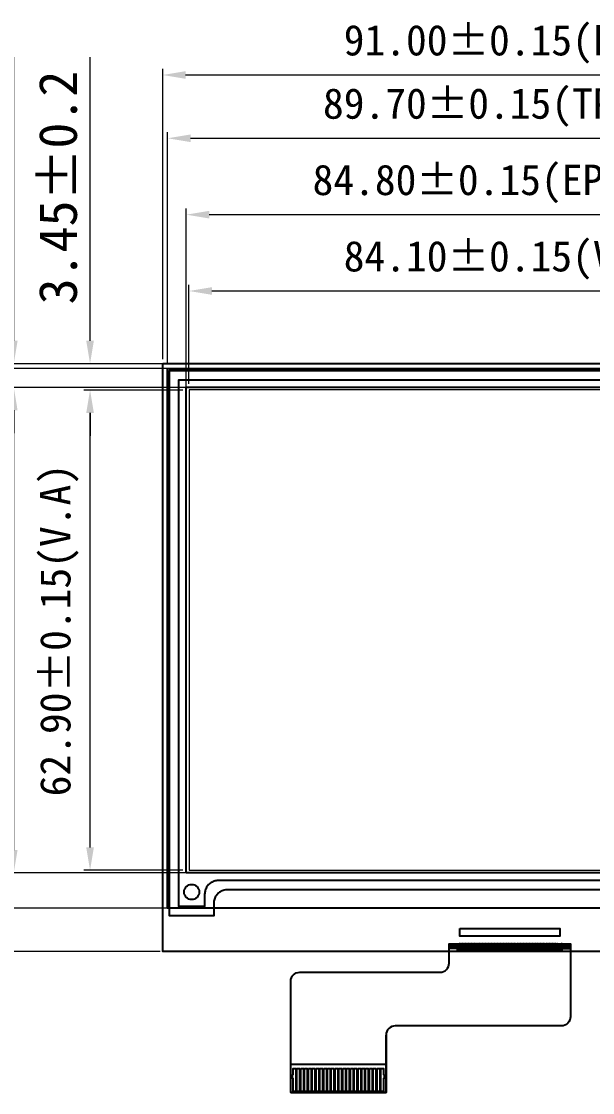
# Model space of a CAD drawing. Header units: millimetres. Extents: x 0 to 12024, y -5479 to 598.
# Drawn here: x 11554.3 to 11629.2, y -5331.6 to -5191.3 of the extents above; entities that cross this region are included whole.
import ezdxf

# ---------------------------------------------------------------- set-up
doc = ezdxf.new("R2010")
doc.units = ezdxf.units.MM
for name, color, linetype in [('COVERLENS', 2, 'Continuous'), ('DIM', 7, 'Continuous'), ('FPC', 5, 'Continuous'), ('LCD', 240, 'Continuous'), ('SENSOR', 3, 'Continuous')]:
    doc.layers.add(name, color=color, linetype=linetype)
doc.styles.add('宋体', font='')
doc.styles.get('宋体').set_extended_font_data('SimSun')
doc.dimstyles.new('Sundenal$0', dxfattribs={"dimtxt": 6, "dimasz": 3, "dimexe": 0.8, "dimexo": 0.8, "dimgap": 0.2, "dimtad": 1, "dimzin": 1, "dimdsep": 46, "dimtxsty": '宋体', "dimcen": 2.5, "dimadec": 0, "dimazin": 0, "dimtfac": 1, "dimtofl": 0, "dimtmove": 0, "dimatfit": 3, "dimfxl": 0.8, "dimtolj": 1, "dimlwd": 13, "dimlwe": 13, "dimarcsym": 0})

# ---------------------------------------------------------------- blocks, each defined once
blk = doc.blocks.new('*D2')
at = {"layer": 'Defpoints', "color": 0, "transparency": 16777216}
for p in [(11663.16, -5206.58), (11573.46, -5236.82), (11663.16, -5238.52)]:
    blk.add_point(p, dxfattribs=at)
at = {"layer": 'DIM', "color": 0, "lineweight": 13, "transparency": 16777216}
for p, q in [((11573.46, -5236.02), (11573.46, -5205.78)), ((11663.16, -5237.72), (11663.16, -5205.78)), ((11576.46, -5206.58), (11660.16, -5206.58))]:
    blk.add_line(p, q, dxfattribs=at)
at = {"layer": 'DIM', "color": 0, "transparency": 16777216}
for points in [[(11576.46, -5206.08), (11576.46, -5207.08), (11573.46, -5206.58)], [(11660.16, -5206.08), (11660.16, -5207.08), (11663.16, -5206.58)]]:
    blk.add_solid(points, dxfattribs=at)
at = {"layer": 'DIM', "color": 0, "lineweight": 30, "transparency": 16777216, "insert": (11618.31, -5202.55), "char_height": 4, "attachment_point": 5, "style": '宋体'}
blk.add_mtext('\\A1;89.70±0.15(TP OD)', dxfattribs=at)
blk = doc.blocks.new('*D3')
at = {"layer": 'Defpoints', "color": 0, "transparency": 16777216}
for p in [(11660.71, -5216.58), (11575.91, -5239.95), (11660.71, -5240.67)]:
    blk.add_point(p, dxfattribs=at)
at = {"layer": 'DIM', "color": 0, "lineweight": 13, "transparency": 16777216}
for p, q in [((11575.91, -5239.15), (11575.91, -5215.78)), ((11660.71, -5239.87), (11660.71, -5215.78)), ((11578.91, -5216.58), (11657.71, -5216.58))]:
    blk.add_line(p, q, dxfattribs=at)
at = {"layer": 'DIM', "color": 0, "transparency": 16777216}
for points in [[(11578.91, -5216.08), (11578.91, -5217.08), (11575.91, -5216.58)], [(11657.71, -5216.08), (11657.71, -5217.08), (11660.71, -5216.58)]]:
    blk.add_solid(points, dxfattribs=at)
at = {"layer": 'DIM', "color": 0, "lineweight": 30, "transparency": 16777216, "insert": (11618.31, -5212.55), "char_height": 4, "attachment_point": 5, "style": '宋体'}
blk.add_mtext('\\A1;84.80±0.15(EPD AA)', dxfattribs=at)
blk = doc.blocks.new('*D4')
at = {"layer": 'Defpoints', "color": 0, "transparency": 16777216}
for p in [(11660.36, -5226.58), (11576.26, -5239.55), (11660.36, -5243.03)]:
    blk.add_point(p, dxfattribs=at)
at = {"layer": 'DIM', "color": 0, "lineweight": 13, "transparency": 16777216}
for p, q in [((11576.26, -5238.75), (11576.26, -5225.78)), ((11660.36, -5242.23), (11660.36, -5225.78)), ((11579.26, -5226.58), (11657.36, -5226.58))]:
    blk.add_line(p, q, dxfattribs=at)
at = {"layer": 'DIM', "color": 0, "transparency": 16777216}
for points in [[(11579.26, -5226.08), (11579.26, -5227.08), (11576.26, -5226.58)], [(11657.36, -5226.08), (11657.36, -5227.08), (11660.36, -5226.58)]]:
    blk.add_solid(points, dxfattribs=at)
at = {"layer": 'DIM', "color": 0, "lineweight": 30, "transparency": 16777216, "insert": (11618.31, -5222.55), "char_height": 4, "attachment_point": 5, "style": '宋体'}
blk.add_mtext('\\A1;84.10±0.15(V.A)', dxfattribs=at)
blk = doc.blocks.new('*D5')
at = {"layer": 'Defpoints', "color": 0, "transparency": 16777216}
for p in [(11663.81, -5198.29), (11572.81, -5236.31), (11663.81, -5239.21)]:
    blk.add_point(p, dxfattribs=at)
at = {"layer": 'DIM', "color": 0, "lineweight": 13, "transparency": 16777216}
for p, q in [((11572.81, -5235.51), (11572.81, -5197.49)), ((11663.81, -5238.41), (11663.81, -5197.49)), ((11575.81, -5198.29), (11660.81, -5198.29))]:
    blk.add_line(p, q, dxfattribs=at)
at = {"layer": 'DIM', "color": 0, "transparency": 16777216}
for points in [[(11575.81, -5197.79), (11575.81, -5198.79), (11572.81, -5198.29)], [(11660.81, -5197.79), (11660.81, -5198.79), (11663.81, -5198.29)]]:
    blk.add_solid(points, dxfattribs=at)
at = {"layer": 'DIM', "color": 0, "lineweight": 30, "transparency": 16777216, "insert": (11618.31, -5194.26), "char_height": 4, "attachment_point": 5, "style": '宋体'}
blk.add_mtext('\\A1;91.00±0.15(EPD)', dxfattribs=at)
blk = doc.blocks.new('*D9')
at = {"layer": 'Defpoints', "color": 0, "transparency": 16777216}
for p in [(11543.29, -5236.75), (11574.31, -5236.75), (11574.54, -5307.4)]:
    blk.add_point(p, dxfattribs=at)
at = {"layer": 'DIM', "color": 0, "lineweight": 13, "transparency": 16777216}
for p, q in [((11573.51, -5236.75), (11542.49, -5236.75)), ((11543.29, -5304.4), (11543.29, -5239.75)), ((11573.74, -5307.4), (11542.49, -5307.4))]:
    blk.add_line(p, q, dxfattribs=at)
at = {"layer": 'DIM', "color": 0, "transparency": 16777216}
for points in [[(11542.79, -5239.75), (11543.79, -5239.75), (11543.29, -5236.75)], [(11542.79, -5304.4), (11543.79, -5304.4), (11543.29, -5307.4)]]:
    blk.add_solid(points, dxfattribs=at)
at = {"layer": 'DIM', "color": 0, "lineweight": 30, "transparency": 16777216, "insert": (11539.26, -5272.07), "char_height": 4, "attachment_point": 5, "rotation": 90, "style": '宋体'}
blk.add_mtext('\\A1;70.65±0.15(TP OD)', dxfattribs=at)
blk = doc.blocks.new('*D10')
at = {"layer": 'Defpoints', "color": 0, "transparency": 16777216}
for p in [(11553.29, -5239.2), (11577.24, -5239.2), (11576.67, -5302.8)]:
    blk.add_point(p, dxfattribs=at)
at = {"layer": 'DIM', "color": 0, "lineweight": 13, "transparency": 16777216}
for p, q in [((11576.44, -5239.2), (11552.49, -5239.2)), ((11553.29, -5299.8), (11553.29, -5242.2)), ((11575.87, -5302.8), (11552.49, -5302.8))]:
    blk.add_line(p, q, dxfattribs=at)
at = {"layer": 'DIM', "color": 0, "transparency": 16777216}
for points in [[(11552.79, -5242.2), (11553.79, -5242.2), (11553.29, -5239.2)], [(11552.79, -5299.8), (11553.79, -5299.8), (11553.29, -5302.8)]]:
    blk.add_solid(points, dxfattribs=at)
at = {"layer": 'DIM', "color": 0, "lineweight": 30, "transparency": 16777216, "insert": (11549.26, -5271), "char_height": 4, "attachment_point": 5, "rotation": 90, "style": '宋体'}
blk.add_mtext('\\A1;63.60±0.15(EPD AA)', dxfattribs=at)
blk = doc.blocks.new('*D11')
at = {"layer": 'Defpoints', "color": 0, "transparency": 16777216}
for p in [(11563.29, -5239.55), (11576.26, -5239.55), (11576.26, -5302.45)]:
    blk.add_point(p, dxfattribs=at)
at = {"layer": 'DIM', "color": 0, "lineweight": 13, "transparency": 16777216}
for p, q in [((11575.46, -5239.55), (11562.49, -5239.55)), ((11563.29, -5299.45), (11563.29, -5242.55)), ((11575.46, -5302.45), (11562.49, -5302.45))]:
    blk.add_line(p, q, dxfattribs=at)
at = {"layer": 'DIM', "color": 0, "transparency": 16777216}
for points in [[(11562.79, -5242.55), (11563.79, -5242.55), (11563.29, -5239.55)], [(11562.79, -5299.45), (11563.79, -5299.45), (11563.29, -5302.45)]]:
    blk.add_solid(points, dxfattribs=at)
at = {"layer": 'DIM', "color": 0, "lineweight": 30, "transparency": 16777216, "insert": (11559.26, -5271), "char_height": 4, "attachment_point": 5, "rotation": 90, "style": '宋体'}
blk.add_mtext('\\A1;62.90±0.15(V.A)', dxfattribs=at)
blk = doc.blocks.new('*D12')
at = {"layer": 'Defpoints', "color": 0, "transparency": 16777216}
for p in [(11534.25, -5236.1), (11574.07, -5236.1), (11573.29, -5313.1)]:
    blk.add_point(p, dxfattribs=at)
at = {"layer": 'DIM', "color": 0, "lineweight": 13, "transparency": 16777216}
for p, q in [((11573.27, -5236.1), (11533.45, -5236.1)), ((11534.25, -5310.1), (11534.25, -5239.1)), ((11572.49, -5313.1), (11533.45, -5313.1))]:
    blk.add_line(p, q, dxfattribs=at)
at = {"layer": 'DIM', "color": 0, "transparency": 16777216}
for points in [[(11533.75, -5239.1), (11534.75, -5239.1), (11534.25, -5236.1)], [(11533.75, -5310.1), (11534.75, -5310.1), (11534.25, -5313.1)]]:
    blk.add_solid(points, dxfattribs=at)
at = {"layer": 'DIM', "color": 0, "lineweight": 30, "transparency": 16777216, "insert": (11530.22, -5274.6), "char_height": 4, "attachment_point": 5, "rotation": 90, "style": '宋体'}
blk.add_mtext('\\A1;77.00±0.15(EPD)', dxfattribs=at)
blk = doc.blocks.new('*D14')
at = {"layer": 'Defpoints', "color": 0, "transparency": 16777216}
for p in [(11553.29, -5236.1), (11573.27, -5236.1), (11556.44, -5239.2)]:
    blk.add_point(p, dxfattribs=at)
at = {"layer": 'DIM', "color": 0, "lineweight": 13, "transparency": 16777216}
for p, q in [((11553.29, -5233.1), (11553.29, -5195.96)), ((11572.47, -5236.1), (11552.49, -5236.1)), ((11555.64, -5239.2), (11552.49, -5239.2)), ((11553.29, -5242.2), (11553.29, -5245.2))]:
    blk.add_line(p, q, dxfattribs=at)
at = {"layer": 'DIM', "color": 0, "transparency": 16777216}
for points in [[(11552.79, -5233.1), (11553.79, -5233.1), (11553.29, -5236.1)], [(11552.79, -5242.2), (11553.79, -5242.2), (11553.29, -5239.2)]]:
    blk.add_solid(points, dxfattribs=at)
at = {"layer": 'DIM', "color": 0, "lineweight": 30, "transparency": 16777216, "insert": (11549.11, -5213.03), "char_height": 5, "attachment_point": 5, "rotation": 90, "style": '宋体'}
blk.add_mtext('\\A1;3.10±0.2', dxfattribs=at)
blk = doc.blocks.new('*D15')
at = {"layer": 'Defpoints', "color": 0, "transparency": 16777216}
for p in [(11563.29, -5236.1), (11572.47, -5236.1), (11566.86, -5239.55)]:
    blk.add_point(p, dxfattribs=at)
at = {"layer": 'DIM', "color": 0, "lineweight": 13, "transparency": 16777216}
for p, q in [((11563.29, -5233.1), (11563.29, -5195.96)), ((11571.67, -5236.1), (11562.49, -5236.1)), ((11566.06, -5239.55), (11562.49, -5239.55)), ((11563.29, -5242.55), (11563.29, -5245.55))]:
    blk.add_line(p, q, dxfattribs=at)
at = {"layer": 'DIM', "color": 0, "transparency": 16777216}
for points in [[(11562.79, -5233.1), (11563.79, -5233.1), (11563.29, -5236.1)], [(11562.79, -5242.55), (11563.79, -5242.55), (11563.29, -5239.55)]]:
    blk.add_solid(points, dxfattribs=at)
at = {"layer": 'DIM', "color": 0, "lineweight": 30, "transparency": 16777216, "insert": (11559.11, -5213.03), "char_height": 5, "attachment_point": 5, "rotation": 90, "style": '宋体'}
blk.add_mtext('\\A1;3.45±0.2', dxfattribs=at)

msp = doc.modelspace()

# ---------------------------------------------------------------- linework, layer by layer
at = {"layer": 'COVERLENS', "color": 2, "linetype": 'Continuous', "lineweight": 0}
msp.add_lwpolyline([(11576.261, -5302.447), (11660.361, -5302.447), (11660.361, -5239.547), (11576.261, -5239.547)], close=True, dxfattribs=at)
at = {"layer": 'FPC'}
msp.add_lwpolyline([(11601.83, -5331.568), (11602.089, -5331.568), (11589.589, -5331.568), (11589.589, -5328.756), (11589.589, -5317.004, -0.4142136), (11590.789, -5315.804), (11609.156, -5315.804, 0.4142136), (11610.356, -5314.604), (11610.356, -5312.097), (11610.456, -5312.097), (11626.266, -5312.097), (11626.266, -5321.637, -0.4142136), (11625.066, -5322.837), (11603.289, -5322.837, 0.4142136), (11602.089, -5324.037), (11602.089, -5324.064), (11602.089, -5331.568), (11602.089, -5324.064)], format="xyb", dxfattribs=at)
for points in [[(11611.456, -5312.897), (11611.456, -5312.697), (11610.456, -5312.697), (11610.456, -5312.587), (11611.456, -5312.587), (11611.456, -5312.347), (11610.456, -5312.347), (11610.456, -5312.237), (11611.456, -5312.237), (11611.456, -5312.097), (11611.566, -5312.097), (11611.566, -5312.897), (11611.456, -5312.897)], [(11611.656, -5312.097), (11611.766, -5312.097), (11611.766, -5312.124), (11611.766, -5312.154), (11611.766, -5312.184), (11611.766, -5312.897), (11611.656, -5312.897), (11611.656, -5312.897)], [(11611.856, -5312.097), (11611.966, -5312.097), (11611.966, -5312.124), (11611.966, -5312.154), (11611.966, -5312.184), (11611.966, -5312.897), (11611.856, -5312.897), (11611.856, -5312.897)], [(11612.056, -5312.097), (11612.166, -5312.097), (11612.166, -5312.124), (11612.166, -5312.154), (11612.166, -5312.184), (11612.166, -5312.897), (11612.056, -5312.897), (11612.056, -5312.897)], [(11612.256, -5312.097), (11612.366, -5312.097), (11612.366, -5312.124), (11612.366, -5312.154), (11612.366, -5312.184), (11612.366, -5312.897), (11612.256, -5312.897), (11612.256, -5312.897)], [(11612.456, -5312.097), (11612.566, -5312.097), (11612.566, -5312.124), (11612.566, -5312.154), (11612.566, -5312.184), (11612.566, -5312.897), (11612.456, -5312.897), (11612.456, -5312.897)], [(11612.456, -5312.212), (11612.456, -5312.212), (11612.456, -5312.097), (11612.566, -5312.097), (11612.566, -5312.212), (11612.566, -5312.097), (11612.456, -5312.097), (11612.456, -5312.212)], [(11612.456, -5312.097), (11612.566, -5312.097), (11612.566, -5312.124), (11612.566, -5312.154), (11612.566, -5312.184), (11612.566, -5312.897), (11612.456, -5312.897), (11612.456, -5312.897)], [(11612.656, -5312.097), (11612.766, -5312.097), (11612.766, -5312.124), (11612.766, -5312.154), (11612.766, -5312.184), (11612.766, -5312.897), (11612.656, -5312.897), (11612.656, -5312.897)], [(11612.656, -5312.212), (11612.656, -5312.212), (11612.656, -5312.097), (11612.766, -5312.097), (11612.766, -5312.212), (11612.766, -5312.097), (11612.656, -5312.097), (11612.656, -5312.212)], [(11612.656, -5312.097), (11612.766, -5312.097), (11612.766, -5312.124), (11612.766, -5312.154), (11612.766, -5312.184), (11612.766, -5312.897), (11612.656, -5312.897), (11612.656, -5312.897)], [(11612.856, -5312.097), (11612.966, -5312.097), (11612.966, -5312.124), (11612.966, -5312.154), (11612.966, -5312.184), (11612.966, -5312.897), (11612.856, -5312.897), (11612.856, -5312.897)], [(11613.056, -5312.097), (11613.166, -5312.097), (11613.166, -5312.124), (11613.166, -5312.154), (11613.166, -5312.184), (11613.166, -5312.897), (11613.056, -5312.897), (11613.056, -5312.897)], [(11613.256, -5312.097), (11613.366, -5312.097), (11613.366, -5312.124), (11613.366, -5312.154), (11613.366, -5312.184), (11613.366, -5312.897), (11613.256, -5312.897), (11613.256, -5312.897)], [(11613.456, -5312.097), (11613.566, -5312.097), (11613.566, -5312.124), (11613.566, -5312.154), (11613.566, -5312.184), (11613.566, -5312.897), (11613.456, -5312.897), (11613.456, -5312.897)], [(11613.456, -5312.212), (11613.456, -5312.212), (11613.456, -5312.097), (11613.566, -5312.097), (11613.566, -5312.212), (11613.566, -5312.097), (11613.456, -5312.097), (11613.456, -5312.212)], [(11613.456, -5312.097), (11613.566, -5312.097), (11613.566, -5312.124), (11613.566, -5312.154), (11613.566, -5312.184), (11613.566, -5312.897), (11613.456, -5312.897), (11613.456, -5312.897)], [(11613.656, -5312.097), (11613.766, -5312.097), (11613.766, -5312.124), (11613.766, -5312.154), (11613.766, -5312.184), (11613.766, -5312.897), (11613.656, -5312.897), (11613.656, -5312.897)], [(11613.856, -5312.097), (11613.966, -5312.097), (11613.966, -5312.124), (11613.966, -5312.154), (11613.966, -5312.184), (11613.966, -5312.897), (11613.856, -5312.897), (11613.856, -5312.897)], [(11614.056, -5312.097), (11614.166, -5312.097), (11614.166, -5312.124), (11614.166, -5312.154), (11614.166, -5312.184), (11614.166, -5312.897), (11614.056, -5312.897), (11614.056, -5312.897)], [(11614.256, -5312.097), (11614.366, -5312.097), (11614.366, -5312.124), (11614.366, -5312.154), (11614.366, -5312.184), (11614.366, -5312.897), (11614.256, -5312.897), (11614.256, -5312.897)], [(11614.256, -5312.212), (11614.256, -5312.212), (11614.256, -5312.097), (11614.366, -5312.097), (11614.366, -5312.212), (11614.366, -5312.097), (11614.256, -5312.097), (11614.256, -5312.212)], [(11614.256, -5312.097), (11614.366, -5312.097), (11614.366, -5312.124), (11614.366, -5312.154), (11614.366, -5312.184), (11614.366, -5312.897), (11614.256, -5312.897), (11614.256, -5312.897)], [(11614.456, -5312.097), (11614.566, -5312.097), (11614.566, -5312.124), (11614.566, -5312.154), (11614.566, -5312.184), (11614.566, -5312.897), (11614.456, -5312.897), (11614.456, -5312.897)], [(11614.456, -5312.212), (11614.456, -5312.212), (11614.456, -5312.097), (11614.566, -5312.097), (11614.566, -5312.212), (11614.566, -5312.097), (11614.456, -5312.097), (11614.456, -5312.212)], [(11614.456, -5312.097), (11614.566, -5312.097), (11614.566, -5312.124), (11614.566, -5312.154), (11614.566, -5312.184), (11614.566, -5312.897), (11614.456, -5312.897), (11614.456, -5312.897)], [(11614.656, -5312.097), (11614.766, -5312.097), (11614.766, -5312.124), (11614.766, -5312.154), (11614.766, -5312.184), (11614.766, -5312.897), (11614.656, -5312.897), (11614.656, -5312.897)], [(11614.856, -5312.097), (11614.966, -5312.097), (11614.966, -5312.124), (11614.966, -5312.154), (11614.966, -5312.184), (11614.966, -5312.897), (11614.856, -5312.897), (11614.856, -5312.897)], [(11615.056, -5312.097), (11615.166, -5312.097), (11615.166, -5312.124), (11615.166, -5312.154), (11615.166, -5312.184), (11615.166, -5312.897), (11615.056, -5312.897), (11615.056, -5312.897)], [(11615.256, -5312.097), (11615.366, -5312.097), (11615.366, -5312.124), (11615.366, -5312.154), (11615.366, -5312.184), (11615.366, -5312.897), (11615.256, -5312.897), (11615.256, -5312.897)], [(11615.256, -5312.212), (11615.256, -5312.212), (11615.256, -5312.097), (11615.366, -5312.097), (11615.366, -5312.212), (11615.366, -5312.097), (11615.256, -5312.097), (11615.256, -5312.212)], [(11615.256, -5312.097), (11615.366, -5312.097), (11615.366, -5312.124), (11615.366, -5312.154), (11615.366, -5312.184), (11615.366, -5312.897), (11615.256, -5312.897), (11615.256, -5312.897)], [(11615.456, -5312.097), (11615.566, -5312.097), (11615.566, -5312.124), (11615.566, -5312.154), (11615.566, -5312.184), (11615.566, -5312.897), (11615.456, -5312.897), (11615.456, -5312.897)], [(11615.656, -5312.097), (11615.766, -5312.097), (11615.766, -5312.124), (11615.766, -5312.154), (11615.766, -5312.184), (11615.766, -5312.897), (11615.656, -5312.897), (11615.656, -5312.897)], [(11615.856, -5312.097), (11615.966, -5312.097), (11615.966, -5312.124), (11615.966, -5312.154), (11615.966, -5312.184), (11615.966, -5312.897), (11615.856, -5312.897), (11615.856, -5312.897)], [(11616.056, -5312.097), (11616.166, -5312.097), (11616.166, -5312.124), (11616.166, -5312.154), (11616.166, -5312.184), (11616.166, -5312.897), (11616.056, -5312.897), (11616.056, -5312.897)], [(11616.056, -5312.212), (11616.056, -5312.212), (11616.056, -5312.097), (11616.166, -5312.097), (11616.166, -5312.212), (11616.166, -5312.097), (11616.056, -5312.097), (11616.056, -5312.212)], [(11616.056, -5312.097), (11616.166, -5312.097), (11616.166, -5312.124), (11616.166, -5312.154), (11616.166, -5312.184), (11616.166, -5312.897), (11616.056, -5312.897), (11616.056, -5312.897)], [(11616.256, -5312.097), (11616.366, -5312.097), (11616.366, -5312.124), (11616.366, -5312.154), (11616.366, -5312.184), (11616.366, -5312.897), (11616.256, -5312.897), (11616.256, -5312.897)], [(11616.256, -5312.212), (11616.256, -5312.212), (11616.256, -5312.097), (11616.366, -5312.097), (11616.366, -5312.212), (11616.366, -5312.097), (11616.256, -5312.097), (11616.256, -5312.212)], [(11616.256, -5312.097), (11616.366, -5312.097), (11616.366, -5312.124), (11616.366, -5312.154), (11616.366, -5312.184), (11616.366, -5312.897), (11616.256, -5312.897), (11616.256, -5312.897)], [(11616.456, -5312.097), (11616.566, -5312.097), (11616.566, -5312.124), (11616.566, -5312.154), (11616.566, -5312.184), (11616.566, -5312.897), (11616.456, -5312.897), (11616.456, -5312.897)], [(11616.656, -5312.097), (11616.766, -5312.097), (11616.766, -5312.124), (11616.766, -5312.154), (11616.766, -5312.184), (11616.766, -5312.897), (11616.656, -5312.897), (11616.656, -5312.897)], [(11616.856, -5312.097), (11616.966, -5312.097), (11616.966, -5312.124), (11616.966, -5312.154), (11616.966, -5312.184), (11616.966, -5312.897), (11616.856, -5312.897), (11616.856, -5312.897)], [(11617.056, -5312.097), (11617.166, -5312.097), (11617.166, -5312.124), (11617.166, -5312.154), (11617.166, -5312.184), (11617.166, -5312.897), (11617.056, -5312.897), (11617.056, -5312.897)], [(11617.056, -5312.212), (11617.056, -5312.212), (11617.056, -5312.097), (11617.166, -5312.097), (11617.166, -5312.212), (11617.166, -5312.097), (11617.056, -5312.097), (11617.056, -5312.212)], [(11617.056, -5312.097), (11617.166, -5312.097), (11617.166, -5312.124), (11617.166, -5312.154), (11617.166, -5312.184), (11617.166, -5312.897), (11617.056, -5312.897), (11617.056, -5312.897)], [(11617.256, -5312.097), (11617.366, -5312.097), (11617.366, -5312.124), (11617.366, -5312.154), (11617.366, -5312.184), (11617.366, -5312.897), (11617.256, -5312.897), (11617.256, -5312.897)], [(11617.456, -5312.097), (11617.566, -5312.097), (11617.566, -5312.124), (11617.566, -5312.154), (11617.566, -5312.184), (11617.566, -5312.897), (11617.456, -5312.897), (11617.456, -5312.897)], [(11617.656, -5312.097), (11617.766, -5312.097), (11617.766, -5312.124), (11617.766, -5312.154), (11617.766, -5312.184), (11617.766, -5312.897), (11617.656, -5312.897), (11617.656, -5312.897)], [(11617.856, -5312.097), (11617.966, -5312.097), (11617.966, -5312.124), (11617.966, -5312.154), (11617.966, -5312.184), (11617.966, -5312.897), (11617.856, -5312.897), (11617.856, -5312.897)], [(11617.856, -5312.212), (11617.856, -5312.212), (11617.856, -5312.097), (11617.966, -5312.097), (11617.966, -5312.212), (11617.966, -5312.097), (11617.856, -5312.097), (11617.856, -5312.212)], [(11617.856, -5312.097), (11617.966, -5312.097), (11617.966, -5312.124), (11617.966, -5312.154), (11617.966, -5312.184), (11617.966, -5312.897), (11617.856, -5312.897), (11617.856, -5312.897)], [(11618.056, -5312.097), (11618.166, -5312.097), (11618.166, -5312.124), (11618.166, -5312.154), (11618.166, -5312.184), (11618.166, -5312.897), (11618.056, -5312.897), (11618.056, -5312.897)], [(11618.056, -5312.212), (11618.056, -5312.212), (11618.056, -5312.097), (11618.166, -5312.097), (11618.166, -5312.212), (11618.166, -5312.097), (11618.056, -5312.097), (11618.056, -5312.212)], [(11618.056, -5312.097), (11618.166, -5312.097), (11618.166, -5312.124), (11618.166, -5312.154), (11618.166, -5312.184), (11618.166, -5312.897), (11618.056, -5312.897), (11618.056, -5312.897)], [(11618.256, -5312.097), (11618.366, -5312.097), (11618.366, -5312.124), (11618.366, -5312.154), (11618.366, -5312.184), (11618.366, -5312.897), (11618.256, -5312.897), (11618.256, -5312.897)], [(11618.456, -5312.097), (11618.566, -5312.097), (11618.566, -5312.124), (11618.566, -5312.154), (11618.566, -5312.184), (11618.566, -5312.897), (11618.456, -5312.897), (11618.456, -5312.897)], [(11618.656, -5312.097), (11618.766, -5312.097), (11618.766, -5312.124), (11618.766, -5312.154), (11618.766, -5312.184), (11618.766, -5312.897), (11618.656, -5312.897), (11618.656, -5312.897)], [(11618.856, -5312.097), (11618.966, -5312.097), (11618.966, -5312.124), (11618.966, -5312.154), (11618.966, -5312.184), (11618.966, -5312.897), (11618.856, -5312.897), (11618.856, -5312.897)], [(11618.856, -5312.212), (11618.856, -5312.212), (11618.856, -5312.097), (11618.966, -5312.097), (11618.966, -5312.212), (11618.966, -5312.097), (11618.856, -5312.097), (11618.856, -5312.212)], [(11618.856, -5312.097), (11618.966, -5312.097), (11618.966, -5312.124), (11618.966, -5312.154), (11618.966, -5312.184), (11618.966, -5312.897), (11618.856, -5312.897), (11618.856, -5312.897)], [(11619.056, -5312.097), (11619.166, -5312.097), (11619.166, -5312.124), (11619.166, -5312.154), (11619.166, -5312.184), (11619.166, -5312.897), (11619.056, -5312.897), (11619.056, -5312.897)], [(11619.256, -5312.097), (11619.366, -5312.097), (11619.366, -5312.124), (11619.366, -5312.154), (11619.366, -5312.184), (11619.366, -5312.897), (11619.256, -5312.897), (11619.256, -5312.897)], [(11619.256, -5312.212), (11619.256, -5312.212), (11619.256, -5312.097), (11619.366, -5312.097), (11619.366, -5312.212), (11619.366, -5312.097), (11619.256, -5312.097), (11619.256, -5312.212)], [(11619.256, -5312.097), (11619.366, -5312.097), (11619.366, -5312.124), (11619.366, -5312.154), (11619.366, -5312.184), (11619.366, -5312.897), (11619.256, -5312.897), (11619.256, -5312.897)], [(11619.456, -5312.097), (11619.566, -5312.097), (11619.566, -5312.124), (11619.566, -5312.154), (11619.566, -5312.184), (11619.566, -5312.897), (11619.456, -5312.897), (11619.456, -5312.897)], [(11619.656, -5312.097), (11619.766, -5312.097), (11619.766, -5312.124), (11619.766, -5312.154), (11619.766, -5312.184), (11619.766, -5312.897), (11619.656, -5312.897), (11619.656, -5312.897)], [(11619.656, -5312.212), (11619.656, -5312.212), (11619.656, -5312.097), (11619.766, -5312.097), (11619.766, -5312.212), (11619.766, -5312.097), (11619.656, -5312.097), (11619.656, -5312.212)], [(11619.656, -5312.097), (11619.766, -5312.097), (11619.766, -5312.124), (11619.766, -5312.154), (11619.766, -5312.184), (11619.766, -5312.897), (11619.656, -5312.897), (11619.656, -5312.897)], [(11619.856, -5312.097), (11619.966, -5312.097), (11619.966, -5312.124), (11619.966, -5312.154), (11619.966, -5312.184), (11619.966, -5312.897), (11619.856, -5312.897), (11619.856, -5312.897)], [(11619.856, -5312.212), (11619.856, -5312.212), (11619.856, -5312.097), (11619.966, -5312.097), (11619.966, -5312.212), (11619.966, -5312.097), (11619.856, -5312.097), (11619.856, -5312.212)], [(11619.856, -5312.097), (11619.966, -5312.097), (11619.966, -5312.124), (11619.966, -5312.154), (11619.966, -5312.184), (11619.966, -5312.897), (11619.856, -5312.897), (11619.856, -5312.897)], [(11620.056, -5312.097), (11620.166, -5312.097), (11620.166, -5312.124), (11620.166, -5312.154), (11620.166, -5312.184), (11620.166, -5312.897), (11620.056, -5312.897), (11620.056, -5312.897)], [(11620.256, -5312.097), (11620.366, -5312.097), (11620.366, -5312.124), (11620.366, -5312.154), (11620.366, -5312.184), (11620.366, -5312.897), (11620.256, -5312.897), (11620.256, -5312.897)], [(11620.456, -5312.097), (11620.566, -5312.097), (11620.566, -5312.124), (11620.566, -5312.154), (11620.566, -5312.184), (11620.566, -5312.897), (11620.456, -5312.897), (11620.456, -5312.897)], [(11620.656, -5312.097), (11620.766, -5312.097), (11620.766, -5312.124), (11620.766, -5312.154), (11620.766, -5312.184), (11620.766, -5312.897), (11620.656, -5312.897), (11620.656, -5312.897)], [(11620.656, -5312.097), (11620.766, -5312.097), (11620.766, -5312.124), (11620.766, -5312.154), (11620.766, -5312.184), (11620.766, -5312.897), (11620.656, -5312.897), (11620.656, -5312.897)], [(11620.656, -5312.212), (11620.656, -5312.212), (11620.656, -5312.097), (11620.766, -5312.097), (11620.766, -5312.212), (11620.766, -5312.097), (11620.656, -5312.097), (11620.656, -5312.212)], [(11620.656, -5312.097), (11620.766, -5312.097), (11620.766, -5312.124), (11620.766, -5312.154), (11620.766, -5312.184), (11620.766, -5312.897), (11620.656, -5312.897), (11620.656, -5312.897)], [(11620.856, -5312.097), (11620.966, -5312.097), (11620.966, -5312.124), (11620.966, -5312.154), (11620.966, -5312.184), (11620.966, -5312.897), (11620.856, -5312.897), (11620.856, -5312.897)], [(11620.856, -5312.212), (11620.856, -5312.212), (11620.856, -5312.097), (11620.966, -5312.097), (11620.966, -5312.212), (11620.966, -5312.097), (11620.856, -5312.097), (11620.856, -5312.212)], [(11620.856, -5312.097), (11620.966, -5312.097), (11620.966, -5312.124), (11620.966, -5312.154), (11620.966, -5312.184), (11620.966, -5312.897), (11620.856, -5312.897), (11620.856, -5312.897)], [(11621.056, -5312.097), (11621.166, -5312.097), (11621.166, -5312.124), (11621.166, -5312.154), (11621.166, -5312.184), (11621.166, -5312.897), (11621.056, -5312.897), (11621.056, -5312.897)], [(11621.056, -5312.212), (11621.056, -5312.212), (11621.056, -5312.097), (11621.166, -5312.097), (11621.166, -5312.212), (11621.166, -5312.097), (11621.056, -5312.097), (11621.056, -5312.212)], [(11621.056, -5312.097), (11621.166, -5312.097), (11621.166, -5312.124), (11621.166, -5312.154), (11621.166, -5312.184), (11621.166, -5312.897), (11621.056, -5312.897), (11621.056, -5312.897)], [(11621.256, -5312.097), (11621.366, -5312.097), (11621.366, -5312.124), (11621.366, -5312.154), (11621.366, -5312.184), (11621.366, -5312.897), (11621.256, -5312.897), (11621.256, -5312.897)], [(11621.256, -5312.212), (11621.256, -5312.212), (11621.256, -5312.097), (11621.366, -5312.097), (11621.366, -5312.212), (11621.366, -5312.097), (11621.256, -5312.097), (11621.256, -5312.212)], [(11621.256, -5312.097), (11621.366, -5312.097), (11621.366, -5312.124), (11621.366, -5312.154), (11621.366, -5312.184), (11621.366, -5312.897), (11621.256, -5312.897), (11621.256, -5312.897)], [(11621.456, -5312.097), (11621.566, -5312.097), (11621.566, -5312.124), (11621.566, -5312.154), (11621.566, -5312.184), (11621.566, -5312.897), (11621.456, -5312.897), (11621.456, -5312.897)], [(11621.456, -5312.212), (11621.456, -5312.212), (11621.456, -5312.097), (11621.566, -5312.097), (11621.566, -5312.212), (11621.566, -5312.097), (11621.456, -5312.097), (11621.456, -5312.212)], [(11621.456, -5312.097), (11621.566, -5312.097), (11621.566, -5312.124), (11621.566, -5312.154), (11621.566, -5312.184), (11621.566, -5312.897), (11621.456, -5312.897), (11621.456, -5312.897)], [(11621.656, -5312.097), (11621.766, -5312.097), (11621.766, -5312.124), (11621.766, -5312.154), (11621.766, -5312.184), (11621.766, -5312.897), (11621.656, -5312.897), (11621.656, -5312.897)], [(11621.656, -5312.097), (11621.766, -5312.097), (11621.766, -5312.124), (11621.766, -5312.154), (11621.766, -5312.184), (11621.766, -5312.897), (11621.656, -5312.897), (11621.656, -5312.897)], [(11621.656, -5312.212), (11621.656, -5312.212), (11621.656, -5312.097), (11621.766, -5312.097), (11621.766, -5312.212), (11621.766, -5312.097), (11621.656, -5312.097), (11621.656, -5312.212)], [(11621.856, -5312.097), (11621.966, -5312.097), (11621.966, -5312.124), (11621.966, -5312.154), (11621.966, -5312.184), (11621.966, -5312.897), (11621.856, -5312.897), (11621.856, -5312.897)], [(11622.056, -5312.097), (11622.166, -5312.097), (11622.166, -5312.124), (11622.166, -5312.154), (11622.166, -5312.184), (11622.166, -5312.897), (11622.056, -5312.897), (11622.056, -5312.897)], [(11622.256, -5312.097), (11622.366, -5312.097), (11622.366, -5312.124), (11622.366, -5312.154), (11622.366, -5312.184), (11622.366, -5312.897), (11622.256, -5312.897), (11622.256, -5312.897)], [(11622.456, -5312.097), (11622.566, -5312.097), (11622.566, -5312.124), (11622.566, -5312.154), (11622.566, -5312.184), (11622.566, -5312.897), (11622.456, -5312.897), (11622.456, -5312.897)], [(11622.656, -5312.097), (11622.766, -5312.097), (11622.766, -5312.124), (11622.766, -5312.154), (11622.766, -5312.184), (11622.766, -5312.897), (11622.656, -5312.897), (11622.656, -5312.897)], [(11622.856, -5312.097), (11622.966, -5312.097), (11622.966, -5312.124), (11622.966, -5312.154), (11622.966, -5312.184), (11622.966, -5312.897), (11622.856, -5312.897), (11622.856, -5312.897)], [(11623.056, -5312.097), (11623.166, -5312.097), (11623.166, -5312.124), (11623.166, -5312.154), (11623.166, -5312.184), (11623.166, -5312.897), (11623.056, -5312.897), (11623.056, -5312.897)], [(11623.056, -5312.212), (11623.056, -5312.212), (11623.056, -5312.097), (11623.166, -5312.097), (11623.166, -5312.212), (11623.166, -5312.097), (11623.056, -5312.097), (11623.056, -5312.212)], [(11623.056, -5312.097), (11623.166, -5312.097), (11623.166, -5312.124), (11623.166, -5312.154), (11623.166, -5312.184), (11623.166, -5312.897), (11623.056, -5312.897), (11623.056, -5312.897)], [(11623.256, -5312.097), (11623.366, -5312.097), (11623.366, -5312.124), (11623.366, -5312.154), (11623.366, -5312.184), (11623.366, -5312.897), (11623.256, -5312.897), (11623.256, -5312.897)], [(11623.456, -5312.097), (11623.566, -5312.097), (11623.566, -5312.124), (11623.566, -5312.154), (11623.566, -5312.184), (11623.566, -5312.897), (11623.456, -5312.897), (11623.456, -5312.897)], [(11623.656, -5312.097), (11623.766, -5312.097), (11623.766, -5312.124), (11623.766, -5312.154), (11623.766, -5312.184), (11623.766, -5312.897), (11623.656, -5312.897), (11623.656, -5312.897)], [(11623.856, -5312.097), (11623.966, -5312.097), (11623.966, -5312.124), (11623.966, -5312.154), (11623.966, -5312.184), (11623.966, -5312.897), (11623.856, -5312.897), (11623.856, -5312.897)], [(11624.056, -5312.097), (11624.166, -5312.097), (11624.166, -5312.124), (11624.166, -5312.154), (11624.166, -5312.184), (11624.166, -5312.897), (11624.056, -5312.897), (11624.056, -5312.897)], [(11624.256, -5312.097), (11624.366, -5312.097), (11624.366, -5312.124), (11624.366, -5312.154), (11624.366, -5312.184), (11624.366, -5312.897), (11624.256, -5312.897), (11624.256, -5312.897)], [(11624.456, -5312.097), (11624.566, -5312.097), (11624.566, -5312.124), (11624.566, -5312.154), (11624.566, -5312.184), (11624.566, -5312.897), (11624.456, -5312.897), (11624.456, -5312.897)], [(11624.656, -5312.097), (11624.766, -5312.097), (11624.766, -5312.124), (11624.766, -5312.154), (11624.766, -5312.184), (11624.766, -5312.897), (11624.656, -5312.897), (11624.656, -5312.897)], [(11624.856, -5312.097), (11624.966, -5312.097), (11624.966, -5312.124), (11624.966, -5312.154), (11624.966, -5312.184), (11624.966, -5312.897), (11624.856, -5312.897), (11624.856, -5312.897)], [(11625.166, -5312.897), (11625.166, -5312.697), (11626.166, -5312.697), (11626.166, -5312.587), (11625.166, -5312.587), (11625.166, -5312.347), (11626.166, -5312.347), (11626.166, -5312.237), (11625.166, -5312.237), (11625.166, -5312.097), (11625.056, -5312.097), (11625.056, -5312.897), (11625.166, -5312.897)], [(11589.814, -5329.218), (11589.914, -5329.218), (11589.914, -5328.418), (11590.264, -5328.418), (11590.264, -5331.418), (11589.914, -5331.418), (11589.914, -5329.718), (11589.814, -5329.718)], [(11601.864, -5329.218), (11601.864, -5329.718), (11601.764, -5329.718), (11601.764, -5331.418), (11601.414, -5331.418), (11601.414, -5328.418), (11601.764, -5328.418), (11601.764, -5329.218)], [(11589.935, -5331.568), (11589.935, -5331.565)]]:
    msp.add_lwpolyline(points, close=True, dxfattribs=at)
for points in [[(11611.766, -5312.212), (11611.766, -5312.097), (11611.656, -5312.097), (11611.656, -5312.212), (11611.656, -5312.212)], [(11611.966, -5312.212), (11611.966, -5312.097), (11611.856, -5312.097), (11611.856, -5312.212), (11611.856, -5312.212)], [(11612.166, -5312.212), (11612.166, -5312.097), (11612.056, -5312.097), (11612.056, -5312.212), (11612.056, -5312.212)], [(11612.366, -5312.212), (11612.366, -5312.097), (11612.256, -5312.097), (11612.256, -5312.212), (11612.256, -5312.212)], [(11612.966, -5312.212), (11612.966, -5312.097), (11612.856, -5312.097), (11612.856, -5312.212), (11612.856, -5312.212)], [(11613.166, -5312.212), (11613.166, -5312.097), (11613.056, -5312.097), (11613.056, -5312.212), (11613.056, -5312.212)], [(11613.366, -5312.212), (11613.366, -5312.097), (11613.256, -5312.097), (11613.256, -5312.212), (11613.256, -5312.212)], [(11613.766, -5312.212), (11613.766, -5312.097), (11613.656, -5312.097), (11613.656, -5312.212), (11613.656, -5312.212)], [(11613.966, -5312.212), (11613.966, -5312.097), (11613.856, -5312.097), (11613.856, -5312.212), (11613.856, -5312.212)], [(11614.166, -5312.212), (11614.166, -5312.097), (11614.056, -5312.097), (11614.056, -5312.212), (11614.056, -5312.212)], [(11614.766, -5312.212), (11614.766, -5312.097), (11614.656, -5312.097), (11614.656, -5312.212), (11614.656, -5312.212)], [(11614.966, -5312.212), (11614.966, -5312.097), (11614.856, -5312.097), (11614.856, -5312.212), (11614.856, -5312.212)], [(11615.166, -5312.212), (11615.166, -5312.097), (11615.056, -5312.097), (11615.056, -5312.212), (11615.056, -5312.212)], [(11615.566, -5312.212), (11615.566, -5312.097), (11615.456, -5312.097), (11615.456, -5312.212), (11615.456, -5312.212)], [(11615.766, -5312.212), (11615.766, -5312.097), (11615.656, -5312.097), (11615.656, -5312.212), (11615.656, -5312.212)], [(11615.966, -5312.212), (11615.966, -5312.097), (11615.856, -5312.097), (11615.856, -5312.212), (11615.856, -5312.212)], [(11616.566, -5312.212), (11616.566, -5312.097), (11616.456, -5312.097), (11616.456, -5312.212), (11616.456, -5312.212)], [(11616.766, -5312.212), (11616.766, -5312.097), (11616.656, -5312.097), (11616.656, -5312.212), (11616.656, -5312.212)], [(11616.966, -5312.212), (11616.966, -5312.097), (11616.856, -5312.097), (11616.856, -5312.212), (11616.856, -5312.212)], [(11617.366, -5312.212), (11617.366, -5312.097), (11617.256, -5312.097), (11617.256, -5312.212), (11617.256, -5312.212)], [(11617.566, -5312.212), (11617.566, -5312.097), (11617.456, -5312.097), (11617.456, -5312.212), (11617.456, -5312.212)], [(11617.766, -5312.212), (11617.766, -5312.097), (11617.656, -5312.097), (11617.656, -5312.212), (11617.656, -5312.212)], [(11618.366, -5312.212), (11618.366, -5312.097), (11618.256, -5312.097), (11618.256, -5312.212), (11618.256, -5312.212)], [(11618.566, -5312.212), (11618.566, -5312.097), (11618.456, -5312.097), (11618.456, -5312.212), (11618.456, -5312.212)], [(11618.766, -5312.212), (11618.766, -5312.097), (11618.656, -5312.097), (11618.656, -5312.212), (11618.656, -5312.212)], [(11619.166, -5312.212), (11619.166, -5312.097), (11619.056, -5312.097), (11619.056, -5312.212), (11619.056, -5312.212)], [(11619.566, -5312.212), (11619.566, -5312.097), (11619.456, -5312.097), (11619.456, -5312.212), (11619.456, -5312.212)], [(11620.166, -5312.212), (11620.166, -5312.097), (11620.056, -5312.097), (11620.056, -5312.212), (11620.056, -5312.212)], [(11620.366, -5312.212), (11620.366, -5312.097), (11620.256, -5312.097), (11620.256, -5312.212), (11620.256, -5312.212)], [(11620.566, -5312.212), (11620.566, -5312.097), (11620.456, -5312.097), (11620.456, -5312.212), (11620.456, -5312.212)], [(11620.766, -5312.212), (11620.766, -5312.097), (11620.656, -5312.097), (11620.656, -5312.212), (11620.656, -5312.212)], [(11621.766, -5312.212), (11621.766, -5312.097), (11621.656, -5312.097), (11621.656, -5312.212), (11621.656, -5312.212)], [(11621.966, -5312.212), (11621.966, -5312.097), (11621.856, -5312.097), (11621.856, -5312.212), (11621.856, -5312.212)], [(11622.166, -5312.212), (11622.166, -5312.097), (11622.056, -5312.097), (11622.056, -5312.212), (11622.056, -5312.212)], [(11622.366, -5312.212), (11622.366, -5312.097), (11622.256, -5312.097), (11622.256, -5312.212), (11622.256, -5312.212)], [(11622.566, -5312.212), (11622.566, -5312.097), (11622.456, -5312.097), (11622.456, -5312.212), (11622.456, -5312.212)], [(11622.766, -5312.212), (11622.766, -5312.097), (11622.656, -5312.097), (11622.656, -5312.212), (11622.656, -5312.212)], [(11622.966, -5312.212), (11622.966, -5312.097), (11622.856, -5312.097), (11622.856, -5312.212), (11622.856, -5312.212)], [(11623.366, -5312.212), (11623.366, -5312.097), (11623.256, -5312.097), (11623.256, -5312.212), (11623.256, -5312.212)], [(11623.566, -5312.212), (11623.566, -5312.097), (11623.456, -5312.097), (11623.456, -5312.212), (11623.456, -5312.212)], [(11623.766, -5312.212), (11623.766, -5312.097), (11623.656, -5312.097), (11623.656, -5312.212), (11623.656, -5312.212)], [(11623.966, -5312.212), (11623.966, -5312.097), (11623.856, -5312.097), (11623.856, -5312.212), (11623.856, -5312.212)], [(11624.166, -5312.212), (11624.166, -5312.097), (11624.056, -5312.097), (11624.056, -5312.212), (11624.056, -5312.212)], [(11624.366, -5312.212), (11624.366, -5312.097), (11624.256, -5312.097), (11624.256, -5312.212), (11624.256, -5312.212)], [(11624.566, -5312.212), (11624.566, -5312.097), (11624.456, -5312.097), (11624.456, -5312.212), (11624.456, -5312.212)], [(11589.589, -5327.868), (11602.089, -5327.868)], [(11590.414, -5328.418), (11590.764, -5328.418), (11590.764, -5331.418), (11590.414, -5331.418), (11590.414, -5328.418)], [(11590.914, -5328.418), (11591.264, -5328.418), (11591.264, -5331.418), (11590.914, -5331.418), (11590.914, -5328.418)], [(11591.414, -5328.418), (11591.764, -5328.418), (11591.764, -5331.418), (11591.414, -5331.418), (11591.414, -5328.418)], [(11591.914, -5328.418), (11592.264, -5328.418), (11592.264, -5331.418), (11591.914, -5331.418), (11591.914, -5328.418)], [(11592.414, -5328.418), (11592.764, -5328.418), (11592.764, -5331.418), (11592.414, -5331.418), (11592.414, -5328.418)], [(11592.914, -5328.418), (11593.264, -5328.418), (11593.264, -5331.418), (11592.914, -5331.418), (11592.914, -5328.418)], [(11593.414, -5328.418), (11593.764, -5328.418), (11593.764, -5331.418), (11593.414, -5331.418), (11593.414, -5328.418)], [(11593.914, -5328.418), (11594.264, -5328.418), (11594.264, -5331.418), (11593.914, -5331.418), (11593.914, -5328.418)], [(11594.414, -5328.418), (11594.764, -5328.418), (11594.764, -5331.418), (11594.414, -5331.418), (11594.414, -5328.418)], [(11594.914, -5328.418), (11595.264, -5328.418), (11595.264, -5331.418), (11594.914, -5331.418), (11594.914, -5328.418)], [(11595.414, -5328.418), (11595.764, -5328.418), (11595.764, -5331.418), (11595.414, -5331.418), (11595.414, -5328.418)], [(11595.914, -5328.418), (11596.264, -5328.418), (11596.264, -5331.418), (11595.914, -5331.418), (11595.914, -5328.418)], [(11596.414, -5328.418), (11596.764, -5328.418), (11596.764, -5331.418), (11596.414, -5331.418), (11596.414, -5328.418)], [(11596.914, -5328.418), (11597.264, -5328.418), (11597.264, -5331.418), (11596.914, -5331.418), (11596.914, -5328.418)], [(11597.414, -5328.418), (11597.764, -5328.418), (11597.764, -5331.418), (11597.414, -5331.418), (11597.414, -5328.418)], [(11597.914, -5328.418), (11598.264, -5328.418), (11598.264, -5331.418), (11597.914, -5331.418), (11597.914, -5328.418)], [(11598.414, -5328.418), (11598.764, -5328.418), (11598.764, -5331.418), (11598.414, -5331.418), (11598.414, -5328.418)], [(11598.914, -5328.418), (11599.264, -5328.418), (11599.264, -5331.418), (11598.914, -5331.418), (11598.914, -5328.418)], [(11599.414, -5328.418), (11599.764, -5328.418), (11599.764, -5331.418), (11599.414, -5331.418), (11599.414, -5328.418)], [(11599.914, -5328.418), (11600.264, -5328.418), (11600.264, -5331.418), (11599.914, -5331.418), (11599.914, -5328.418)], [(11600.414, -5328.418), (11600.764, -5328.418), (11600.764, -5331.418), (11600.414, -5331.418), (11600.414, -5328.418)], [(11600.914, -5328.418), (11601.264, -5328.418), (11601.264, -5331.418), (11600.914, -5331.418), (11600.914, -5328.418)], [(11589.589, -5331.568), (11601.83, -5331.568)]]:
    msp.add_lwpolyline(points, dxfattribs=at)
at = {"layer": 'LCD', "linetype": 'Continuous'}
for points in [[(11572.811, -5236.097), (11663.811, -5236.097), (11663.811, -5313.097), (11572.811, -5313.097), (11572.811, -5313.097)], [(11575.911, -5302.797), (11575.911, -5239.197), (11660.711, -5239.197), (11660.711, -5302.797), (11575.911, -5302.797)], [(11611.761, -5310.087), (11624.861, -5310.087), (11624.861, -5311.087), (11611.761, -5311.087)]]:
    msp.add_lwpolyline(points, close=True, dxfattribs=at)
for points in [[(11576.65, -5308.397), (11573.711, -5308.397), (11573.711, -5236.997), (11662.911, -5236.997), (11662.911, -5308.397), (11657.111, -5308.397)], [(11656.511, -5303.797), (11580.111, -5303.797), (11579.97, -5303.802), (11579.829, -5303.819), (11579.691, -5303.846), (11579.555, -5303.885), (11579.422, -5303.934), (11579.294, -5303.993), (11579.17, -5304.062), (11579.053, -5304.14), (11578.942, -5304.228), (11578.838, -5304.324), (11578.742, -5304.427), (11578.655, -5304.538), (11578.576, -5304.656), (11578.507, -5304.779), (11578.448, -5304.908), (11578.399, -5305.04), (11578.361, -5305.176), (11578.333, -5305.315), (11578.316, -5305.455), (11578.311, -5305.597), (11578.311, -5307.197), (11574.911, -5307.197), (11574.911, -5307.197), (11574.911, -5238.197), (11661.711, -5238.197)], [(11655.311, -5304.997), (11616.692, -5304.997), (11581.311, -5304.997), (11581.17, -5305.002), (11581.029, -5305.019), (11580.891, -5305.046), (11580.755, -5305.085), (11580.622, -5305.134), (11580.494, -5305.193), (11580.37, -5305.262), (11580.253, -5305.34), (11580.142, -5305.428), (11580.038, -5305.524), (11579.942, -5305.627), (11579.855, -5305.738), (11579.776, -5305.856), (11579.707, -5305.979), (11579.648, -5306.108), (11579.599, -5306.24), (11579.561, -5306.376), (11579.533, -5306.515), (11579.516, -5306.655), (11579.511, -5306.797), (11579.511, -5308.397), (11576.572, -5308.397)]]:
    msp.add_lwpolyline(points, dxfattribs=at)
msp.add_circle((11576.611, -5305.297), 1, dxfattribs=at)
at = {"layer": 'SENSOR', "ltscale": 0.2}
msp.add_lwpolyline([(11573.461, -5236.747), (11663.161, -5236.747), (11663.161, -5307.397), (11573.461, -5307.397)], close=True, dxfattribs=at)

# ---------------------------------------------------------------- dimensions: what is measured, and where the dimension line sits
at = {"layer": 'DIM', "lineweight": 30}
for base, p1, p2, text, picture, middle in [((11663.811, -5198.291), (11572.811, -5236.306), (11663.811, -5239.206), '<>(EPD)', '*D5', (11618.311, -5198.291)), ((11663.161, -5206.579), (11573.461, -5236.817), (11663.161, -5238.518), '<>(TP OD)', '*D2', (11618.311, -5206.579)), ((11660.711, -5216.579), (11575.911, -5239.952), (11660.711, -5240.665), '<>(EPD AA)', '*D3', (11618.311, -5216.579)), ((11660.361, -5226.579), (11576.261, -5239.547), (11660.361, -5243.033), '<>(V.A)', '*D4', (11618.311, -5226.579))]:
    dim = msp.add_linear_dim(base=base, p1=p1, p2=p2, text=text, dimstyle='Sundenal$0', override={"dimtxt": 4, "dimgap": 1.5, "dimtol": 1, "dimtp": 0.15, "dimtm": 0.15}, dxfattribs=at)
    dim.commit()
    dim.dimension.update_dxf_attribs({"geometry": picture, "text_midpoint": middle, "dimtype": 160})
for base, p1, p2, picture, middle in [((11553.293, -5236.097), (11556.443, -5239.197), (11573.266, -5236.097), '*D14', (11549.113, -5213.027)), ((11563.293, -5236.097), (11566.863, -5239.547), (11572.466, -5236.097), '*D15', (11559.113, -5213.027))]:
    dim = msp.add_linear_dim(base=base, p1=p1, p2=p2, angle=90, dimstyle='Sundenal$0', override={"dimtxt": 5, "dimgap": 1.5, "dimtol": 1, "dimtp": 0.2, "dimtm": 0.2}, dxfattribs=at)
    dim.commit()
    dim.dimension.update_dxf_attribs({"geometry": picture, "text_midpoint": middle})
for base, p1, p2, text, picture, middle in [((11534.254, -5236.097), (11573.292, -5313.097), (11574.066, -5236.097), '<>(EPD)', '*D12', (11534.254, -5274.597)), ((11543.293, -5236.747), (11574.536, -5307.397), (11574.305, -5236.747), '<>(TP OD)', '*D9', (11543.293, -5272.072)), ((11553.293, -5239.197), (11576.666, -5302.797), (11577.244, -5239.197), '<>(EPD AA)', '*D10', (11553.293, -5270.997)), ((11563.293, -5239.547), (11576.261, -5302.447), (11576.261, -5239.547), '<>(V.A)', '*D11', (11563.293, -5270.997))]:
    dim = msp.add_linear_dim(base=base, p1=p1, p2=p2, angle=90, text=text, dimstyle='Sundenal$0', override={"dimtxt": 4, "dimgap": 1.5, "dimtol": 1, "dimtp": 0.15, "dimtm": 0.15}, dxfattribs=at)
    dim.commit()
    dim.dimension.update_dxf_attribs({"geometry": picture, "text_midpoint": middle, "dimtype": 160})

doc.saveas('drawing.dxf')
